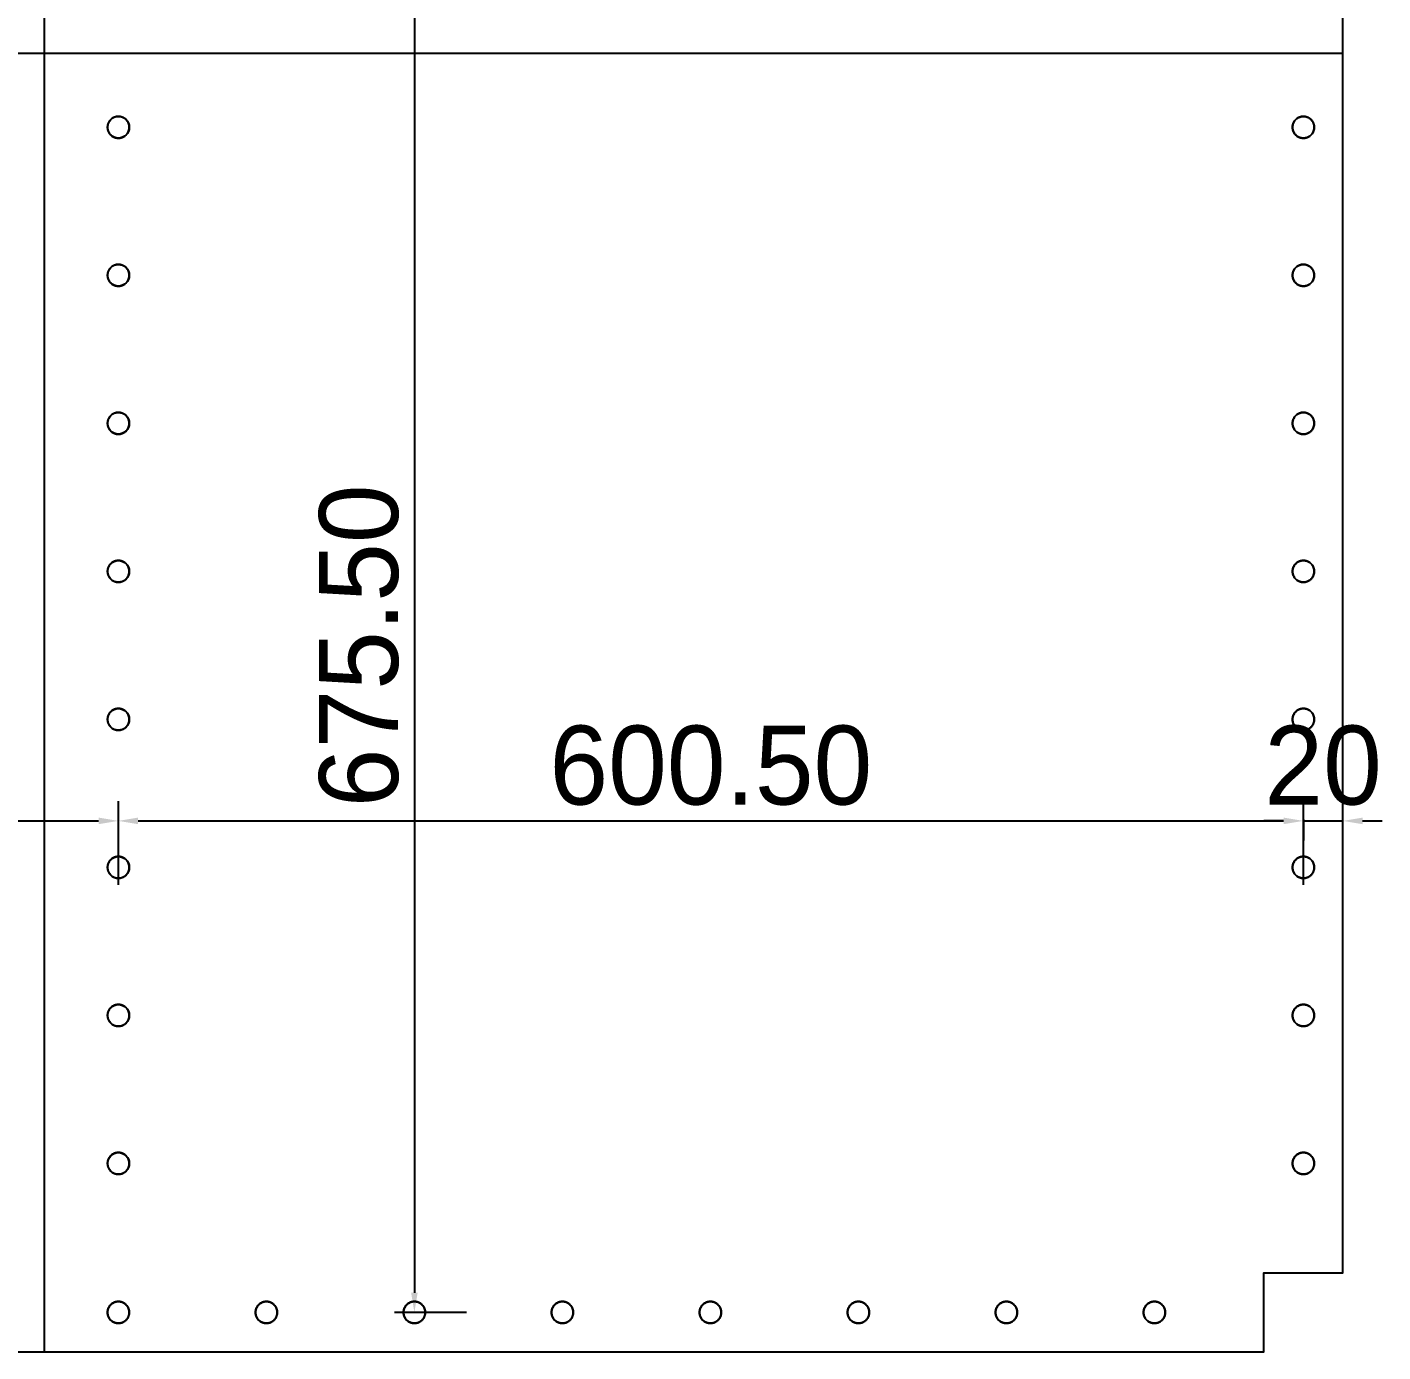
# Model space of a CAD drawing. Header units: millimetres. Extents: x -1864 to 9568, y -1616 to 1889.
# Drawn here: x 6584 to 7271, y -943 to -272 of the extents above; entities that cross this region are included whole.
import ezdxf

# ---------------------------------------------------------------- set-up
doc = ezdxf.new("R2010")
doc.units = ezdxf.units.MM
doc.header["$MEASUREMENT"] = 0
doc.layers.add('cotes', color=7, linetype='Continuous', true_color=0x000000)
doc.layers.add('platen', color=7, linetype='Continuous', true_color=0x007f00)
doc.styles.add('Mill', font='')
doc.styles.get('Mill').set_extended_font_data('Mill')
doc.dimstyles.new('Style de cote 02', dxfattribs={"dimscale": 10, "dimtxt": 4, "dimasz": 1, "dimexe": 1, "dimexo": 0.5, "dimgap": 0.8, "dimtad": 1, "dimtoh": 1, "dimzin": 1, "dimdsep": 46, "dimtxsty": 'Mill', "dimcen": 2.5, "dimadec": 1, "dimazin": 0, "dimtfac": 1, "dimtdec": 4, "dimtix": 1, "dimtmove": 1, "dimatfit": 3, "dimfxl": 0, "dimtolj": 1, "dimtzin": 1, "dimarcsym": 0})

# ---------------------------------------------------------------- blocks, each defined once
blk = doc.blocks.new('top plaat')
at = {"layer": 'platen'}
for p, q in [((658, -1276), (658, 40)), ((658, -1276, 18), (658, 40, 18)), ((0, -618), (1316, -618)), ((0, -618, 18), (1316, -618, 18)), ((695.5, -650), (695.5, -650, 18)), ((1296, -650), (1296, -650, 18)), ((690, -655.5), (690, -655.5, 18)), ((701, -655.5), (701, -655.5, 18)), ((1290.5, -655.5), (1290.5, -655.5, 18)), ((1301.5, -655.5), (1301.5, -655.5, 18)), ((695.5, -661), (695.5, -661, 18)), ((1296, -661), (1296, -661, 18)), ((695.5, -725), (695.5, -725, 18)), ((1296, -725), (1296, -725, 18)), ((690, -730.5), (690, -730.5, 18)), ((701, -730.5), (701, -730.5, 18)), ((1290.5, -730.5), (1290.5, -730.5, 18)), ((1301.5, -730.5), (1301.5, -730.5, 18)), ((695.5, -736), (695.5, -736, 18)), ((1296, -736), (1296, -736, 18)), ((695.5, -800), (695.5, -800, 18)), ((1296, -800), (1296, -800, 18)), ((690, -805.5), (690, -805.5, 18)), ((701, -805.5), (701, -805.5, 18)), ((1290.5, -805.5), (1290.5, -805.5, 18)), ((1301.5, -805.5), (1301.5, -805.5, 18)), ((695.5, -811), (695.5, -811, 18)), ((1296, -811), (1296, -811, 18)), ((695.5, -875), (695.5, -875, 18)), ((1296, -875), (1296, -875, 18)), ((690, -880.5), (690, -880.5, 18)), ((695.5, -886), (695.5, -886, 18)), ((701, -880.5), (701, -880.5, 18)), ((1290.5, -880.5), (1290.5, -880.5, 18)), ((1296, -886), (1296, -886, 18)), ((1301.5, -880.5), (1301.5, -880.5, 18)), ((695.5, -950), (695.5, -950, 18)), ((1296, -950), (1296, -950, 18)), ((690, -955.5), (690, -955.5, 18)), ((695.5, -961), (695.5, -961, 18)), ((701, -955.5), (701, -955.5, 18)), ((1290.5, -955.5), (1290.5, -955.5, 18)), ((1296, -961), (1296, -961, 18)), ((1301.5, -955.5), (1301.5, -955.5, 18)), ((690, -1030.5), (690, -1030.5, 18)), ((695.5, -1025), (695.5, -1025, 18)), ((701, -1030.5), (701, -1030.5, 18)), ((1290.5, -1030.5), (1290.5, -1030.5, 18)), ((1296, -1025), (1296, -1025, 18)), ((1301.5, -1030.5), (1301.5, -1030.5, 18)), ((695.5, -1036), (695.5, -1036, 18)), ((1296, -1036), (1296, -1036, 18)), ((690, -1105.5), (690, -1105.5, 18)), ((695.5, -1100), (695.5, -1100, 18)), ((701, -1105.5), (701, -1105.5, 18)), ((1290.5, -1105.5), (1290.5, -1105.5, 18)), ((1296, -1100), (1296, -1100, 18)), ((1301.5, -1105.5), (1301.5, -1105.5, 18)), ((695.5, -1111), (695.5, -1111, 18)), ((1296, -1111), (1296, -1111, 18)), ((690, -1180.5), (690, -1180.5, 18)), ((695.5, -1175), (695.5, -1175, 18)), ((701, -1180.5), (701, -1180.5, 18)), ((1290.5, -1180.5), (1290.5, -1180.5, 18)), ((1296, -1175), (1296, -1175, 18)), ((1301.5, -1180.5), (1301.5, -1180.5, 18)), ((695.5, -1186), (695.5, -1186, 18)), ((1296, -1186), (1296, -1186, 18)), ((690, -1256), (690, -1256, 18)), ((695.5, -1250.5), (695.5, -1250.5, 18)), ((701, -1256), (701, -1256, 18)), ((765, -1256), (765, -1256, 18)), ((770.5, -1250.5), (770.5, -1250.5, 18)), ((776, -1256), (776, -1256, 18)), ((840, -1256), (840, -1256, 18)), ((845.5, -1250.5), (845.5, -1250.5, 18)), ((851, -1256), (851, -1256, 18)), ((915, -1256), (915, -1256, 18)), ((920.5, -1250.5), (920.5, -1250.5, 18)), ((926, -1256), (926, -1256, 18)), ((990, -1256), (990, -1256, 18)), ((995.5, -1250.5), (995.5, -1250.5, 18)), ((1001, -1256), (1001, -1256, 18)), ((1065, -1256), (1065, -1256, 18)), ((1070.5, -1250.5), (1070.5, -1250.5, 18)), ((1076, -1256), (1076, -1256, 18)), ((1140, -1256), (1140, -1256, 18)), ((1145.5, -1250.5), (1145.5, -1250.5, 18)), ((1151, -1256), (1151, -1256, 18)), ((1215, -1256), (1215, -1256, 18)), ((1220.5, -1250.5), (1220.5, -1250.5, 18)), ((1226, -1256), (1226, -1256, 18)), ((695.5, -1261.5), (695.5, -1261.5, 18)), ((770.5, -1261.5), (770.5, -1261.5, 18)), ((845.5, -1261.5), (845.5, -1261.5, 18)), ((920.5, -1261.5), (920.5, -1261.5, 18)), ((995.5, -1261.5), (995.5, -1261.5, 18)), ((1070.5, -1261.5), (1070.5, -1261.5, 18)), ((1145.5, -1261.5), (1145.5, -1261.5, 18)), ((1220.5, -1261.5), (1220.5, -1261.5, 18))]:
    blk.add_line(p, q, dxfattribs=at)
for centre in [(695.5, -655.5, 9), (695.5, -730.5, 9), (695.5, -805.5, 9), (695.5, -880.5, 9), (695.5, -955.5, 9), (695.5, -1030.5, 9), (695.5, -1105.5, 9), (695.5, -1180.5, 9)]:
    blk.add_circle(centre, 5.5, dxfattribs=at)
for points, knots in [([(1316, -1236), (1316, -927), (1316, -618), (1316, -309), (1316, 0)], [7292.2246, 7292.2246, 7292.2246, 7911.517745, 7911.517745, 8530.810891, 8530.810891, 8530.810891]), ([(1316, -1236, 18), (1316, -927, 18), (1316, -618, 18), (1316, -309, 18), (1316, 0, 18)], [7292.2246, 7292.2246, 7292.2246, 7911.517745, 7911.517745, 8530.810891, 8530.810891, 8530.810891]), ([(1316, -1236, 9), (1316, -927, 9), (1316, -618, 9), (1316, -309, 9), (1316, 0, 9)], [7292.2246, 7292.2246, 7292.2246, 7911.517745, 7911.517745, 8530.810891, 8530.810891, 8530.810891]), ([(40, -1276), (349, -1276), (658, -1276), (967, -1276), (1276, -1276)], [5973.638309, 5973.638309, 5973.638309, 6592.931454, 6592.931454, 7212.2246, 7212.2246, 7212.2246]), ([(40, -1276, 18), (349, -1276, 18), (658, -1276, 18), (967, -1276, 18), (1276, -1276, 18)], [5973.638309, 5973.638309, 5973.638309, 6592.931454, 6592.931454, 7212.2246, 7212.2246, 7212.2246]), ([(40, -1276, 9), (349, -1276, 9), (658, -1276, 9), (967, -1276, 9), (1276, -1276, 9)], [5973.638309, 5973.638309, 5973.638309, 6592.931454, 6592.931454, 7212.2246, 7212.2246, 7212.2246])]:
    blk.add_open_spline(points, degree=2, knots=knots, dxfattribs=at)
for points in [[(1316, -618), (1316, -618, 9), (1316, -618, 18)], [(1276, -1276), (1276, -1256), (1276, -1236)], [(1276, -1236), (1276, -1236, 9), (1276, -1236, 18)], [(1276, -1276, 18), (1276, -1256, 18), (1276, -1236, 18)], [(1276, -1236), (1296, -1236), (1316, -1236)], [(1276, -1236, 18), (1296, -1236, 18), (1316, -1236, 18)], [(1276, -1276, 9), (1276, -1256, 9), (1276, -1236, 9)], [(1276, -1236, 9), (1296, -1236, 9), (1316, -1236, 9)], [(1296, -1236), (1296, -1236, 9), (1296, -1236, 18)], [(1316, -1236), (1316, -1236, 9), (1316, -1236, 18)], [(1276, -1256), (1276, -1256, 9), (1276, -1256, 18)], [(658, -1276), (658, -1276, 9), (658, -1276, 18)], [(1276, -1276), (1276, -1276, 9), (1276, -1276, 18)]]:
    blk.add_open_spline(points, degree=2, dxfattribs=at)
for points, knots in [([(690, -655.5), (690, -650), (695.5, -650), (701, -650), (701, -655.5), (701, -661), (695.5, -661), (690, -661), (690, -655.5)], [-37.699112, -37.699112, -37.699112, -28.274334, -28.274334, -18.849556, -18.849556, -9.424778, -9.424778, 0, 0, 0]), ([(690, -655.5, 18), (690, -650, 18), (695.5, -650, 18), (701, -650, 18), (701, -655.5, 18), (701, -661, 18), (695.5, -661, 18), (690, -661, 18), (690, -655.5, 18)], [-37.699112, -37.699112, -37.699112, -28.274334, -28.274334, -18.849556, -18.849556, -9.424778, -9.424778, 0, 0, 0]), ([(1290.5, -655.5), (1290.5, -650), (1296, -650), (1301.5, -650), (1301.5, -655.5), (1301.5, -661), (1296, -661), (1290.5, -661), (1290.5, -655.5)], [-31.415927, -31.415927, -31.415927, -23.561945, -23.561945, -15.707963, -15.707963, -7.853982, -7.853982, 0, 0, 0]), ([(1290.5, -655.5, 18), (1290.5, -650, 18), (1296, -650, 18), (1301.5, -650, 18), (1301.5, -655.5, 18), (1301.5, -661, 18), (1296, -661, 18), (1290.5, -661, 18), (1290.5, -655.5, 18)], [-31.415927, -31.415927, -31.415927, -23.561945, -23.561945, -15.707963, -15.707963, -7.853982, -7.853982, 0, 0, 0]), ([(1290.5, -655.5, 9), (1290.5, -661, 9), (1296, -661, 9), (1301.5, -661, 9), (1301.5, -655.5, 9), (1301.5, -650, 9), (1296, -650, 9), (1290.5, -650, 9), (1290.5, -655.5, 9)], [0, 0, 0, 7.853982, 7.853982, 15.707963, 15.707963, 23.561945, 23.561945, 31.415927, 31.415927, 31.415927]), ([(690, -730.5), (690, -725), (695.5, -725), (701, -725), (701, -730.5), (701, -736), (695.5, -736), (690, -736), (690, -730.5)], [-37.699112, -37.699112, -37.699112, -28.274334, -28.274334, -18.849556, -18.849556, -9.424778, -9.424778, 0, 0, 0]), ([(690, -730.5, 18), (690, -725, 18), (695.5, -725, 18), (701, -725, 18), (701, -730.5, 18), (701, -736, 18), (695.5, -736, 18), (690, -736, 18), (690, -730.5, 18)], [-37.699112, -37.699112, -37.699112, -28.274334, -28.274334, -18.849556, -18.849556, -9.424778, -9.424778, 0, 0, 0]), ([(1290.5, -730.5), (1290.5, -725), (1296, -725), (1301.5, -725), (1301.5, -730.5), (1301.5, -736), (1296, -736), (1290.5, -736), (1290.5, -730.5)], [-31.415927, -31.415927, -31.415927, -23.561945, -23.561945, -15.707963, -15.707963, -7.853982, -7.853982, 0, 0, 0]), ([(1290.5, -730.5, 18), (1290.5, -725, 18), (1296, -725, 18), (1301.5, -725, 18), (1301.5, -730.5, 18), (1301.5, -736, 18), (1296, -736, 18), (1290.5, -736, 18), (1290.5, -730.5, 18)], [-31.415927, -31.415927, -31.415927, -23.561945, -23.561945, -15.707963, -15.707963, -7.853982, -7.853982, 0, 0, 0]), ([(1290.5, -730.5, 9), (1290.5, -736, 9), (1296, -736, 9), (1301.5, -736, 9), (1301.5, -730.5, 9), (1301.5, -725, 9), (1296, -725, 9), (1290.5, -725, 9), (1290.5, -730.5, 9)], [0, 0, 0, 7.853982, 7.853982, 15.707963, 15.707963, 23.561945, 23.561945, 31.415927, 31.415927, 31.415927]), ([(690, -805.5), (690, -800), (695.5, -800), (701, -800), (701, -805.5), (701, -811), (695.5, -811), (690, -811), (690, -805.5)], [-37.699112, -37.699112, -37.699112, -28.274334, -28.274334, -18.849556, -18.849556, -9.424778, -9.424778, 0, 0, 0]), ([(690, -805.5, 18), (690, -800, 18), (695.5, -800, 18), (701, -800, 18), (701, -805.5, 18), (701, -811, 18), (695.5, -811, 18), (690, -811, 18), (690, -805.5, 18)], [-37.699112, -37.699112, -37.699112, -28.274334, -28.274334, -18.849556, -18.849556, -9.424778, -9.424778, 0, 0, 0]), ([(1290.5, -805.5), (1290.5, -800), (1296, -800), (1301.5, -800), (1301.5, -805.5), (1301.5, -811), (1296, -811), (1290.5, -811), (1290.5, -805.5)], [-31.415927, -31.415927, -31.415927, -23.561945, -23.561945, -15.707963, -15.707963, -7.853982, -7.853982, 0, 0, 0]), ([(1290.5, -805.5, 18), (1290.5, -800, 18), (1296, -800, 18), (1301.5, -800, 18), (1301.5, -805.5, 18), (1301.5, -811, 18), (1296, -811, 18), (1290.5, -811, 18), (1290.5, -805.5, 18)], [-31.415927, -31.415927, -31.415927, -23.561945, -23.561945, -15.707963, -15.707963, -7.853982, -7.853982, 0, 0, 0]), ([(1290.5, -805.5, 9), (1290.5, -811, 9), (1296, -811, 9), (1301.5, -811, 9), (1301.5, -805.5, 9), (1301.5, -800, 9), (1296, -800, 9), (1290.5, -800, 9), (1290.5, -805.5, 9)], [0, 0, 0, 7.853982, 7.853982, 15.707963, 15.707963, 23.561945, 23.561945, 31.415927, 31.415927, 31.415927]), ([(690, -880.5), (690, -875), (695.5, -875), (701, -875), (701, -880.5), (701, -886), (695.5, -886), (690, -886), (690, -880.5)], [-37.699112, -37.699112, -37.699112, -28.274334, -28.274334, -18.849556, -18.849556, -9.424778, -9.424778, 0, 0, 0]), ([(690, -880.5, 18), (690, -875, 18), (695.5, -875, 18), (701, -875, 18), (701, -880.5, 18), (701, -886, 18), (695.5, -886, 18), (690, -886, 18), (690, -880.5, 18)], [-37.699112, -37.699112, -37.699112, -28.274334, -28.274334, -18.849556, -18.849556, -9.424778, -9.424778, 0, 0, 0]), ([(1290.5, -880.5), (1290.5, -875), (1296, -875), (1301.5, -875), (1301.5, -880.5), (1301.5, -886), (1296, -886), (1290.5, -886), (1290.5, -880.5)], [-31.415927, -31.415927, -31.415927, -23.561945, -23.561945, -15.707963, -15.707963, -7.853982, -7.853982, 0, 0, 0]), ([(1290.5, -880.5, 18), (1290.5, -875, 18), (1296, -875, 18), (1301.5, -875, 18), (1301.5, -880.5, 18), (1301.5, -886, 18), (1296, -886, 18), (1290.5, -886, 18), (1290.5, -880.5, 18)], [-31.415927, -31.415927, -31.415927, -23.561945, -23.561945, -15.707963, -15.707963, -7.853982, -7.853982, 0, 0, 0]), ([(1290.5, -880.5, 9), (1290.5, -886, 9), (1296, -886, 9), (1301.5, -886, 9), (1301.5, -880.5, 9), (1301.5, -875, 9), (1296, -875, 9), (1290.5, -875, 9), (1290.5, -880.5, 9)], [0, 0, 0, 7.853982, 7.853982, 15.707963, 15.707963, 23.561945, 23.561945, 31.415927, 31.415927, 31.415927]), ([(690, -955.5), (690, -950), (695.5, -950), (701, -950), (701, -955.5), (701, -961), (695.5, -961), (690, -961), (690, -955.5)], [-37.699112, -37.699112, -37.699112, -28.274334, -28.274334, -18.849556, -18.849556, -9.424778, -9.424778, 0, 0, 0]), ([(690, -955.5, 18), (690, -950, 18), (695.5, -950, 18), (701, -950, 18), (701, -955.5, 18), (701, -961, 18), (695.5, -961, 18), (690, -961, 18), (690, -955.5, 18)], [-37.699112, -37.699112, -37.699112, -28.274334, -28.274334, -18.849556, -18.849556, -9.424778, -9.424778, 0, 0, 0]), ([(1290.5, -955.5), (1290.5, -950), (1296, -950), (1301.5, -950), (1301.5, -955.5), (1301.5, -961), (1296, -961), (1290.5, -961), (1290.5, -955.5)], [-31.415927, -31.415927, -31.415927, -23.561945, -23.561945, -15.707963, -15.707963, -7.853982, -7.853982, 0, 0, 0]), ([(1290.5, -955.5, 18), (1290.5, -950, 18), (1296, -950, 18), (1301.5, -950, 18), (1301.5, -955.5, 18), (1301.5, -961, 18), (1296, -961, 18), (1290.5, -961, 18), (1290.5, -955.5, 18)], [-31.415927, -31.415927, -31.415927, -23.561945, -23.561945, -15.707963, -15.707963, -7.853982, -7.853982, 0, 0, 0]), ([(1290.5, -955.5, 9), (1290.5, -961, 9), (1296, -961, 9), (1301.5, -961, 9), (1301.5, -955.5, 9), (1301.5, -950, 9), (1296, -950, 9), (1290.5, -950, 9), (1290.5, -955.5, 9)], [0, 0, 0, 7.853982, 7.853982, 15.707963, 15.707963, 23.561945, 23.561945, 31.415927, 31.415927, 31.415927]), ([(690, -1030.5), (690, -1025), (695.5, -1025), (701, -1025), (701, -1030.5), (701, -1036), (695.5, -1036), (690, -1036), (690, -1030.5)], [-37.699112, -37.699112, -37.699112, -28.274334, -28.274334, -18.849556, -18.849556, -9.424778, -9.424778, 0, 0, 0]), ([(690, -1030.5, 18), (690, -1025, 18), (695.5, -1025, 18), (701, -1025, 18), (701, -1030.5, 18), (701, -1036, 18), (695.5, -1036, 18), (690, -1036, 18), (690, -1030.5, 18)], [-37.699112, -37.699112, -37.699112, -28.274334, -28.274334, -18.849556, -18.849556, -9.424778, -9.424778, 0, 0, 0]), ([(1290.5, -1030.5), (1290.5, -1025), (1296, -1025), (1301.5, -1025), (1301.5, -1030.5), (1301.5, -1036), (1296, -1036), (1290.5, -1036), (1290.5, -1030.5)], [-31.415927, -31.415927, -31.415927, -23.561945, -23.561945, -15.707963, -15.707963, -7.853982, -7.853982, 0, 0, 0]), ([(1290.5, -1030.5, 18), (1290.5, -1025, 18), (1296, -1025, 18), (1301.5, -1025, 18), (1301.5, -1030.5, 18), (1301.5, -1036, 18), (1296, -1036, 18), (1290.5, -1036, 18), (1290.5, -1030.5, 18)], [-31.415927, -31.415927, -31.415927, -23.561945, -23.561945, -15.707963, -15.707963, -7.853982, -7.853982, 0, 0, 0]), ([(1290.5, -1030.5, 9), (1290.5, -1036, 9), (1296, -1036, 9), (1301.5, -1036, 9), (1301.5, -1030.5, 9), (1301.5, -1025, 9), (1296, -1025, 9), (1290.5, -1025, 9), (1290.5, -1030.5, 9)], [0, 0, 0, 7.853982, 7.853982, 15.707963, 15.707963, 23.561945, 23.561945, 31.415927, 31.415927, 31.415927]), ([(690, -1105.5), (690, -1100), (695.5, -1100), (701, -1100), (701, -1105.5), (701, -1111), (695.5, -1111), (690, -1111), (690, -1105.5)], [0, 0, 0, 9.424778, 9.424778, 18.849556, 18.849556, 28.274334, 28.274334, 37.699112, 37.699112, 37.699112]), ([(690, -1105.5, 18), (690, -1100, 18), (695.5, -1100, 18), (701, -1100, 18), (701, -1105.5, 18), (701, -1111, 18), (695.5, -1111, 18), (690, -1111, 18), (690, -1105.5, 18)], [0, 0, 0, 9.424778, 9.424778, 18.849556, 18.849556, 28.274334, 28.274334, 37.699112, 37.699112, 37.699112]), ([(1290.5, -1105.5), (1290.5, -1100), (1296, -1100), (1301.5, -1100), (1301.5, -1105.5), (1301.5, -1111), (1296, -1111), (1290.5, -1111), (1290.5, -1105.5)], [-31.415927, -31.415927, -31.415927, -23.561945, -23.561945, -15.707963, -15.707963, -7.853982, -7.853982, 0, 0, 0]), ([(1290.5, -1105.5, 18), (1290.5, -1100, 18), (1296, -1100, 18), (1301.5, -1100, 18), (1301.5, -1105.5, 18), (1301.5, -1111, 18), (1296, -1111, 18), (1290.5, -1111, 18), (1290.5, -1105.5, 18)], [-31.415927, -31.415927, -31.415927, -23.561945, -23.561945, -15.707963, -15.707963, -7.853982, -7.853982, 0, 0, 0]), ([(1290.5, -1105.5, 9), (1290.5, -1111, 9), (1296, -1111, 9), (1301.5, -1111, 9), (1301.5, -1105.5, 9), (1301.5, -1100, 9), (1296, -1100, 9), (1290.5, -1100, 9), (1290.5, -1105.5, 9)], [0, 0, 0, 7.853982, 7.853982, 15.707963, 15.707963, 23.561945, 23.561945, 31.415927, 31.415927, 31.415927]), ([(690, -1180.5), (690, -1175), (695.5, -1175), (701, -1175), (701, -1180.5), (701, -1186), (695.5, -1186), (690, -1186), (690, -1180.5)], [-37.699112, -37.699112, -37.699112, -28.274334, -28.274334, -18.849556, -18.849556, -9.424778, -9.424778, 0, 0, 0]), ([(690, -1180.5, 18), (690, -1175, 18), (695.5, -1175, 18), (701, -1175, 18), (701, -1180.5, 18), (701, -1186, 18), (695.5, -1186, 18), (690, -1186, 18), (690, -1180.5, 18)], [-37.699112, -37.699112, -37.699112, -28.274334, -28.274334, -18.849556, -18.849556, -9.424778, -9.424778, 0, 0, 0]), ([(1290.5, -1180.5), (1290.5, -1175), (1296, -1175), (1301.5, -1175), (1301.5, -1180.5), (1301.5, -1186), (1296, -1186), (1290.5, -1186), (1290.5, -1180.5)], [-31.415927, -31.415927, -31.415927, -23.561945, -23.561945, -15.707963, -15.707963, -7.853982, -7.853982, 0, 0, 0]), ([(1290.5, -1180.5, 18), (1290.5, -1175, 18), (1296, -1175, 18), (1301.5, -1175, 18), (1301.5, -1180.5, 18), (1301.5, -1186, 18), (1296, -1186, 18), (1290.5, -1186, 18), (1290.5, -1180.5, 18)], [-31.415927, -31.415927, -31.415927, -23.561945, -23.561945, -15.707963, -15.707963, -7.853982, -7.853982, 0, 0, 0]), ([(1290.5, -1180.5, 9), (1290.5, -1186, 9), (1296, -1186, 9), (1301.5, -1186, 9), (1301.5, -1180.5, 9), (1301.5, -1175, 9), (1296, -1175, 9), (1290.5, -1175, 9), (1290.5, -1180.5, 9)], [0, 0, 0, 7.853982, 7.853982, 15.707963, 15.707963, 23.561945, 23.561945, 31.415927, 31.415927, 31.415927]), ([(695.5, -1261.5), (690, -1261.5), (690, -1256), (690, -1250.5), (695.5, -1250.5), (701, -1250.5), (701, -1256), (701, -1261.5), (695.5, -1261.5)], [-31.415927, -31.415927, -31.415927, -23.561945, -23.561945, -15.707963, -15.707963, -7.853982, -7.853982, 0, 0, 0]), ([(695.5, -1261.5, 18), (690, -1261.5, 18), (690, -1256, 18), (690, -1250.5, 18), (695.5, -1250.5, 18), (701, -1250.5, 18), (701, -1256, 18), (701, -1261.5, 18), (695.5, -1261.5, 18)], [-31.415927, -31.415927, -31.415927, -23.561945, -23.561945, -15.707963, -15.707963, -7.853982, -7.853982, 0, 0, 0]), ([(695.5, -1261.5, 9), (701, -1261.5, 9), (701, -1256, 9), (701, -1250.5, 9), (695.5, -1250.5, 9), (690, -1250.5, 9), (690, -1256, 9), (690, -1261.5, 9), (695.5, -1261.5, 9)], [0, 0, 0, 7.853982, 7.853982, 15.707963, 15.707963, 23.561945, 23.561945, 31.415927, 31.415927, 31.415927]), ([(770.5, -1261.5), (765, -1261.5), (765, -1256), (765, -1250.5), (770.5, -1250.5), (776, -1250.5), (776, -1256), (776, -1261.5), (770.5, -1261.5)], [-31.415927, -31.415927, -31.415927, -23.561945, -23.561945, -15.707963, -15.707963, -7.853982, -7.853982, 0, 0, 0]), ([(770.5, -1261.5, 18), (765, -1261.5, 18), (765, -1256, 18), (765, -1250.5, 18), (770.5, -1250.5, 18), (776, -1250.5, 18), (776, -1256, 18), (776, -1261.5, 18), (770.5, -1261.5, 18)], [-31.415927, -31.415927, -31.415927, -23.561945, -23.561945, -15.707963, -15.707963, -7.853982, -7.853982, 0, 0, 0]), ([(770.5, -1261.5, 9), (776, -1261.5, 9), (776, -1256, 9), (776, -1250.5, 9), (770.5, -1250.5, 9), (765, -1250.5, 9), (765, -1256, 9), (765, -1261.5, 9), (770.5, -1261.5, 9)], [0, 0, 0, 7.853982, 7.853982, 15.707963, 15.707963, 23.561945, 23.561945, 31.415927, 31.415927, 31.415927]), ([(845.5, -1261.5), (840, -1261.5), (840, -1256), (840, -1250.5), (845.5, -1250.5), (851, -1250.5), (851, -1256), (851, -1261.5), (845.5, -1261.5)], [-31.415927, -31.415927, -31.415927, -23.561945, -23.561945, -15.707963, -15.707963, -7.853982, -7.853982, 0, 0, 0]), ([(845.5, -1261.5, 18), (840, -1261.5, 18), (840, -1256, 18), (840, -1250.5, 18), (845.5, -1250.5, 18), (851, -1250.5, 18), (851, -1256, 18), (851, -1261.5, 18), (845.5, -1261.5, 18)], [-31.415927, -31.415927, -31.415927, -23.561945, -23.561945, -15.707963, -15.707963, -7.853982, -7.853982, 0, 0, 0]), ([(845.5, -1261.5, 9), (851, -1261.5, 9), (851, -1256, 9), (851, -1250.5, 9), (845.5, -1250.5, 9), (840, -1250.5, 9), (840, -1256, 9), (840, -1261.5, 9), (845.5, -1261.5, 9)], [0, 0, 0, 7.853982, 7.853982, 15.707963, 15.707963, 23.561945, 23.561945, 31.415927, 31.415927, 31.415927]), ([(920.5, -1261.5), (915, -1261.5), (915, -1256), (915, -1250.5), (920.5, -1250.5), (926, -1250.5), (926, -1256), (926, -1261.5), (920.5, -1261.5)], [-31.415927, -31.415927, -31.415927, -23.561945, -23.561945, -15.707963, -15.707963, -7.853982, -7.853982, 0, 0, 0]), ([(920.5, -1261.5, 18), (915, -1261.5, 18), (915, -1256, 18), (915, -1250.5, 18), (920.5, -1250.5, 18), (926, -1250.5, 18), (926, -1256, 18), (926, -1261.5, 18), (920.5, -1261.5, 18)], [-31.415927, -31.415927, -31.415927, -23.561945, -23.561945, -15.707963, -15.707963, -7.853982, -7.853982, 0, 0, 0]), ([(920.5, -1261.5, 9), (926, -1261.5, 9), (926, -1256, 9), (926, -1250.5, 9), (920.5, -1250.5, 9), (915, -1250.5, 9), (915, -1256, 9), (915, -1261.5, 9), (920.5, -1261.5, 9)], [0, 0, 0, 7.853982, 7.853982, 15.707963, 15.707963, 23.561945, 23.561945, 31.415927, 31.415927, 31.415927]), ([(995.5, -1261.5), (990, -1261.5), (990, -1256), (990, -1250.5), (995.5, -1250.5), (1001, -1250.5), (1001, -1256), (1001, -1261.5), (995.5, -1261.5)], [-31.415927, -31.415927, -31.415927, -23.561945, -23.561945, -15.707963, -15.707963, -7.853982, -7.853982, 0, 0, 0]), ([(995.5, -1261.5, 18), (990, -1261.5, 18), (990, -1256, 18), (990, -1250.5, 18), (995.5, -1250.5, 18), (1001, -1250.5, 18), (1001, -1256, 18), (1001, -1261.5, 18), (995.5, -1261.5, 18)], [-31.415927, -31.415927, -31.415927, -23.561945, -23.561945, -15.707963, -15.707963, -7.853982, -7.853982, 0, 0, 0]), ([(995.5, -1261.5, 9), (1001, -1261.5, 9), (1001, -1256, 9), (1001, -1250.5, 9), (995.5, -1250.5, 9), (990, -1250.5, 9), (990, -1256, 9), (990, -1261.5, 9), (995.5, -1261.5, 9)], [0, 0, 0, 7.853982, 7.853982, 15.707963, 15.707963, 23.561945, 23.561945, 31.415927, 31.415927, 31.415927]), ([(1070.5, -1261.5), (1065, -1261.5), (1065, -1256), (1065, -1250.5), (1070.5, -1250.5), (1076, -1250.5), (1076, -1256), (1076, -1261.5), (1070.5, -1261.5)], [-31.415927, -31.415927, -31.415927, -23.561945, -23.561945, -15.707963, -15.707963, -7.853982, -7.853982, 0, 0, 0]), ([(1070.5, -1261.5, 18), (1065, -1261.5, 18), (1065, -1256, 18), (1065, -1250.5, 18), (1070.5, -1250.5, 18), (1076, -1250.5, 18), (1076, -1256, 18), (1076, -1261.5, 18), (1070.5, -1261.5, 18)], [-31.415927, -31.415927, -31.415927, -23.561945, -23.561945, -15.707963, -15.707963, -7.853982, -7.853982, 0, 0, 0]), ([(1070.5, -1261.5, 9), (1076, -1261.5, 9), (1076, -1256, 9), (1076, -1250.5, 9), (1070.5, -1250.5, 9), (1065, -1250.5, 9), (1065, -1256, 9), (1065, -1261.5, 9), (1070.5, -1261.5, 9)], [0, 0, 0, 7.853982, 7.853982, 15.707963, 15.707963, 23.561945, 23.561945, 31.415927, 31.415927, 31.415927]), ([(1145.5, -1261.5), (1140, -1261.5), (1140, -1256), (1140, -1250.5), (1145.5, -1250.5), (1151, -1250.5), (1151, -1256), (1151, -1261.5), (1145.5, -1261.5)], [-31.415927, -31.415927, -31.415927, -23.561945, -23.561945, -15.707963, -15.707963, -7.853982, -7.853982, 0, 0, 0]), ([(1145.5, -1261.5, 18), (1140, -1261.5, 18), (1140, -1256, 18), (1140, -1250.5, 18), (1145.5, -1250.5, 18), (1151, -1250.5, 18), (1151, -1256, 18), (1151, -1261.5, 18), (1145.5, -1261.5, 18)], [-31.415927, -31.415927, -31.415927, -23.561945, -23.561945, -15.707963, -15.707963, -7.853982, -7.853982, 0, 0, 0]), ([(1145.5, -1261.5, 9), (1151, -1261.5, 9), (1151, -1256, 9), (1151, -1250.5, 9), (1145.5, -1250.5, 9), (1140, -1250.5, 9), (1140, -1256, 9), (1140, -1261.5, 9), (1145.5, -1261.5, 9)], [0, 0, 0, 7.853982, 7.853982, 15.707963, 15.707963, 23.561945, 23.561945, 31.415927, 31.415927, 31.415927]), ([(1220.5, -1261.5), (1215, -1261.5), (1215, -1256), (1215, -1250.5), (1220.5, -1250.5), (1226, -1250.5), (1226, -1256), (1226, -1261.5), (1220.5, -1261.5)], [-31.415927, -31.415927, -31.415927, -23.561945, -23.561945, -15.707963, -15.707963, -7.853982, -7.853982, 0, 0, 0]), ([(1220.5, -1261.5, 18), (1215, -1261.5, 18), (1215, -1256, 18), (1215, -1250.5, 18), (1220.5, -1250.5, 18), (1226, -1250.5, 18), (1226, -1256, 18), (1226, -1261.5, 18), (1220.5, -1261.5, 18)], [-31.415927, -31.415927, -31.415927, -23.561945, -23.561945, -15.707963, -15.707963, -7.853982, -7.853982, 0, 0, 0]), ([(1220.5, -1261.5, 9), (1226, -1261.5, 9), (1226, -1256, 9), (1226, -1250.5, 9), (1220.5, -1250.5, 9), (1215, -1250.5, 9), (1215, -1256, 9), (1215, -1261.5, 9), (1220.5, -1261.5, 9)], [0, 0, 0, 7.853982, 7.853982, 15.707963, 15.707963, 23.561945, 23.561945, 31.415927, 31.415927, 31.415927])]:
    blk.add_rational_spline(points, [1, 0.707106781187, 1, 0.707106781187, 1, 0.707106781187, 1, 0.707106781187, 1], degree=2, knots=knots, dxfattribs=at)
blk = doc.blocks.new('*D61')
at = {"layer": 'cotes', "color": 0, "lineweight": -2}
for p, q in [((7250.3, -706.59), (7250.3, -664.11)), ((7220.3, -674.11), (7210.3, -674.11)), ((7230.3, -673.35), (7230.3, -684.11)), ((7230.3, -674.11), (7250.3, -674.11)), ((7260.3, -674.11), (7270.3, -674.11))]:
    blk.add_line(p, q, dxfattribs=at)
at = {"layer": 'cotes', "color": 0}
for points in [[(7220.3, -675.78), (7220.3, -672.45), (7230.3, -674.11)], [(7260.3, -672.45), (7260.3, -675.78), (7250.3, -674.11)]]:
    blk.add_solid(points, dxfattribs=at)
at = {"layer": 'Defpoints', "color": 0}
for p in [(7230.3, -668.35), (7250.3, -674.11), (7250.3, -711.59)]:
    blk.add_point(p, dxfattribs=at)
at = {"layer": 'cotes', "color": 0, "insert": (7240.3, -646.11), "char_height": 40, "attachment_point": 5, "style": 'Mill'}
blk.add_mtext('\\A1;20', dxfattribs=at)
blk = doc.blocks.new('*D63')
at = {"layer": 'cotes', "color": 0, "lineweight": -2}
for p, q in [((5954.3, -669.11), (5954.3, -664.11)), ((6629.8, -696.83), (6629.8, -664.11)), ((5964.3, -674.11), (6619.8, -674.11))]:
    blk.add_line(p, q, dxfattribs=at)
at = {"layer": 'cotes', "color": 0}
for points in [[(5964.3, -672.45), (5964.3, -675.78), (5954.3, -674.11)], [(6619.8, -675.78), (6619.8, -672.45), (6629.8, -674.11)]]:
    blk.add_solid(points, dxfattribs=at)
at = {"layer": 'Defpoints', "color": 0}
for p in [(5954.3, -674.11), (6629.8, -674.11), (6629.8, -701.83)]:
    blk.add_point(p, dxfattribs=at)
at = {"layer": 'cotes', "color": 0, "insert": (6292.05, -646.11), "char_height": 40, "attachment_point": 5, "style": 'Mill'}
blk.add_mtext('\\A1;675.50', dxfattribs=at)
blk = doc.blocks.new('*D64')
at = {"layer": 'cotes', "color": 0, "lineweight": -2}
for p, q in [((6629.8, -706.59), (6629.8, -664.11)), ((7230.3, -706.59), (7230.3, -664.11)), ((6639.8, -674.11), (7220.3, -674.11))]:
    blk.add_line(p, q, dxfattribs=at)
at = {"layer": 'cotes', "color": 0}
for points in [[(6639.8, -672.45), (6639.8, -675.78), (6629.8, -674.11)], [(7220.3, -675.78), (7220.3, -672.45), (7230.3, -674.11)]]:
    blk.add_solid(points, dxfattribs=at)
at = {"layer": 'Defpoints', "color": 0}
for p in [(7230.3, -674.11), (6629.8, -711.59), (7230.3, -711.59)]:
    blk.add_point(p, dxfattribs=at)
at = {"layer": 'cotes', "color": 0, "insert": (6930.05, -646.11), "char_height": 40, "attachment_point": 5, "style": 'Mill'}
blk.add_mtext('\\A1;600.50', dxfattribs=at)
blk = doc.blocks.new('*D66')
at = {"layer": 'cotes', "color": 0, "lineweight": -2}
for p, q in [((6774.8, -247.66), (6769.8, -247.66)), ((6779.8, -257.66), (6779.8, -913.16)), ((6806.15, -923.16), (6769.8, -923.16))]:
    blk.add_line(p, q, dxfattribs=at)
at = {"layer": 'cotes', "color": 0}
for points in [[(6781.47, -257.66), (6778.14, -257.66), (6779.8, -247.66)], [(6778.14, -913.16), (6781.47, -913.16), (6779.8, -923.16)]]:
    blk.add_solid(points, dxfattribs=at)
at = {"layer": 'Defpoints', "color": 0}
for p in [(6779.8, -247.66), (6779.8, -923.16), (6811.15, -923.16)]:
    blk.add_point(p, dxfattribs=at)
at = {"layer": 'cotes', "color": 0, "insert": (6751.8, -585.41), "char_height": 40, "attachment_point": 5, "rotation": 90, "style": 'Mill'}
blk.add_mtext('\\A1;675.50', dxfattribs=at)

msp = doc.modelspace()

# ---------------------------------------------------------------- block references
at = {"layer": 'platen'}
msp.add_blockref('top plaat', (5934.303, 332.836, 1316), dxfattribs=at)

# ---------------------------------------------------------------- dimensions: what is measured, and where the dimension line sits
at = {"layer": 'cotes'}
dim = msp.add_linear_dim(base=(6779.803, -923.164), p1=(6779.803, -247.664, 1334), p2=(6811.148, -923.164, 1334), angle=90, dimstyle='Style de cote 02', dxfattribs=at)
dim.commit()
dim.dimension.update_dxf_attribs({"geometry": '*D66', "text_midpoint": (6751.803, -585.414)})
for base, p1, p2, picture, middle in [((6629.803, -674.114), (5954.303, -674.114, 1334), (6629.803, -701.827, 1334), '*D63', (6292.053, -646.114)), ((7230.303, -674.114), (6629.803, -711.592, 1334), (7230.303, -711.592, 1334), '*D64', (6930.053, -646.114))]:
    dim = msp.add_linear_dim(base=base, p1=p1, p2=p2, dimstyle='Style de cote 02', dxfattribs=at)
    dim.commit()
    dim.dimension.update_dxf_attribs({"geometry": picture, "text_midpoint": middle})
dim = msp.add_linear_dim(base=(7250.303, -674.114), p1=(7230.303, -668.347, 1334), p2=(7250.303, -711.592, 1334), text='20', dimstyle='Style de cote 02', dxfattribs=at)
dim.commit()
dim.dimension.update_dxf_attribs({"geometry": '*D61', "text_midpoint": (7240.303, -646.114)})

doc.saveas('drawing.dxf')
